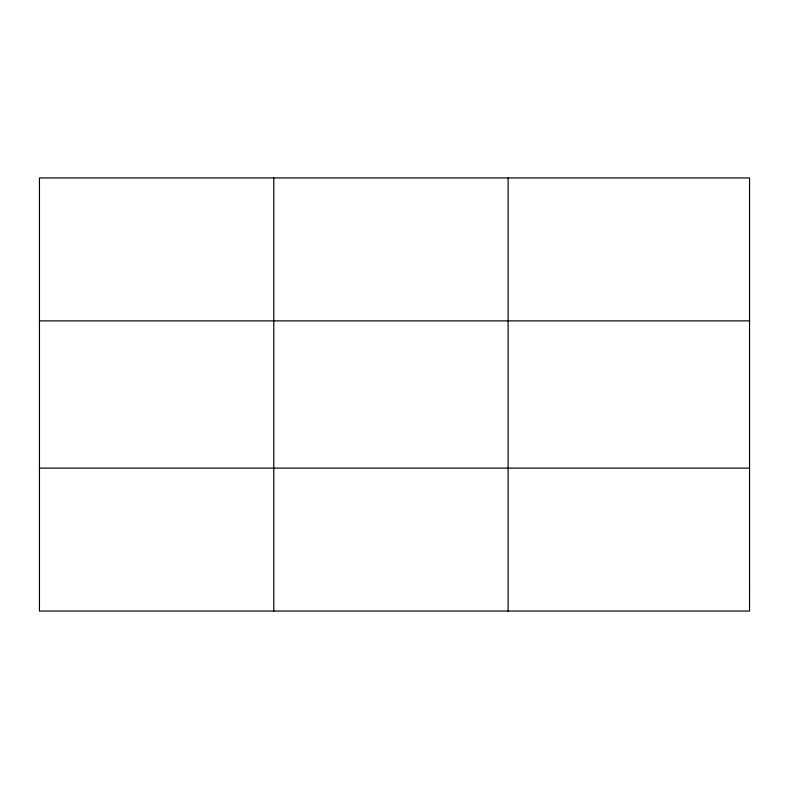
<?xml version="1.0" encoding="UTF-8"?>
<svg xmlns="http://www.w3.org/2000/svg" width="789" height="789" viewBox="0 0 789 789"><rect width="100%" height="100%" fill="white"/><g stroke="black" fill="none" stroke-linecap="round" stroke-linejoin="round"><path stroke-width="1.18" d="M273.783 177.949L273.783 611.051M508.116 177.949L508.116 611.051M39.45 320.876L749.55 320.876M39.45 468.124L749.55 468.124M749.55 587.233L749.55 611.051L39.45 611.051L39.45 177.949L749.55 177.949L749.55 587.233"/></g></svg>
